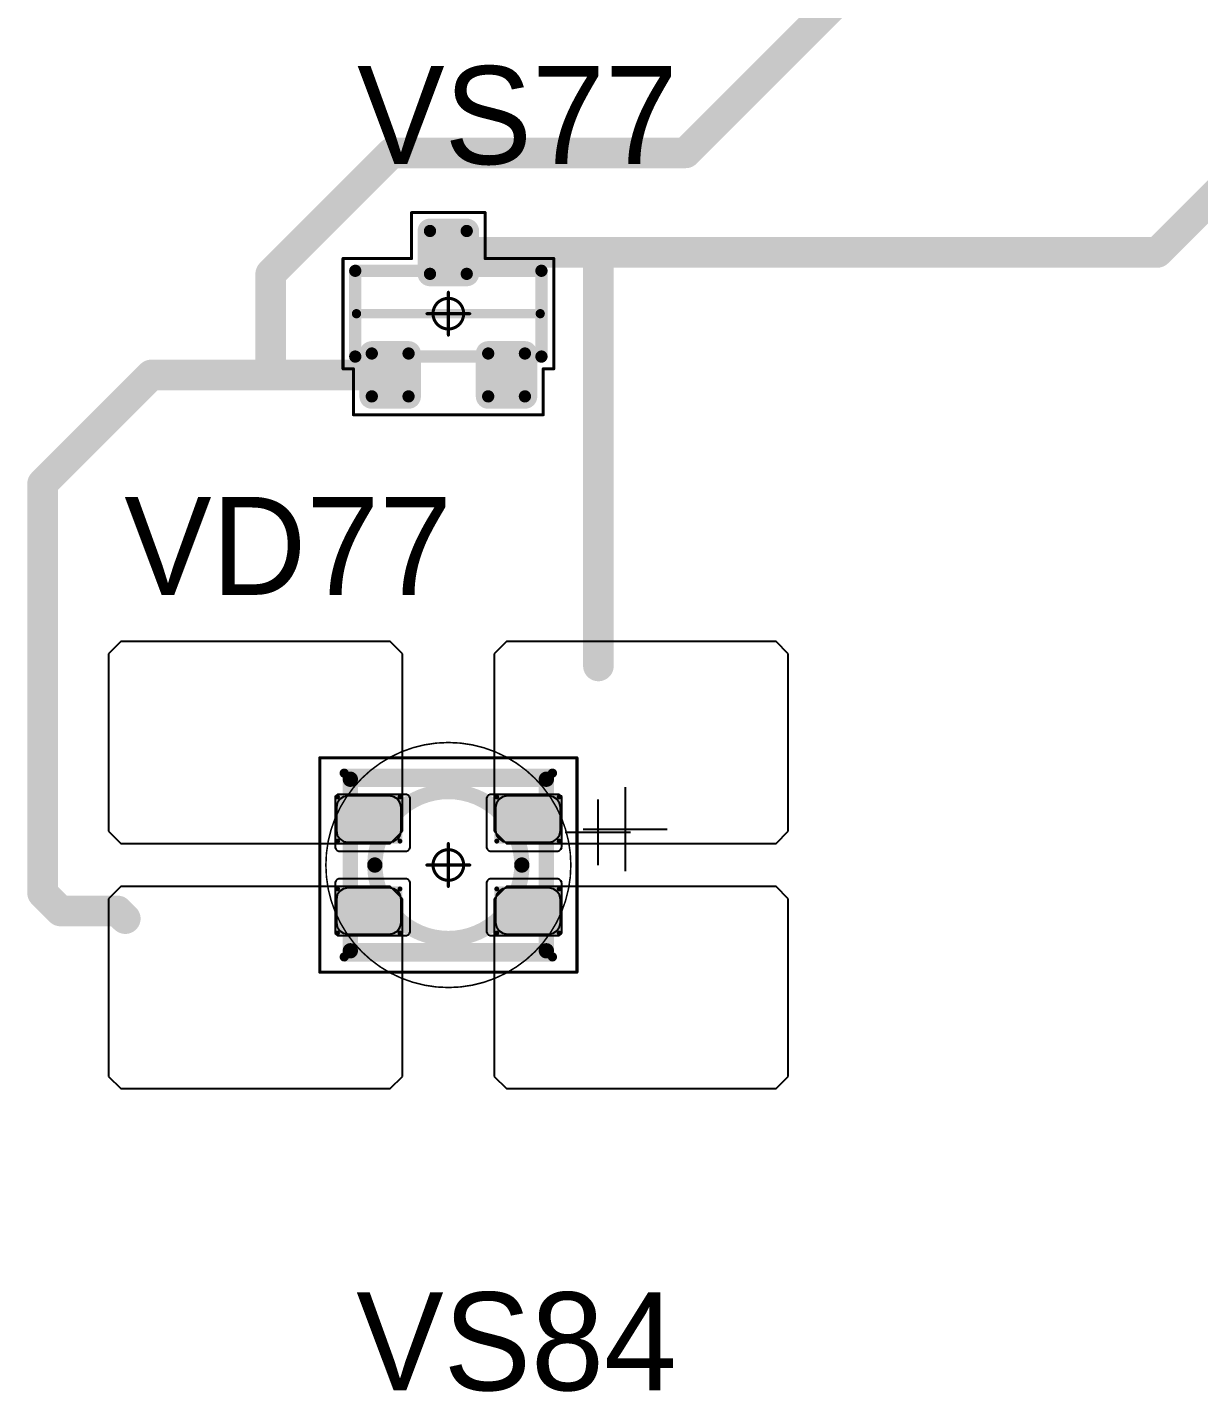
# Model space of a CAD drawing. Header units: millimetres. Extents: x 0 to 400, y 0 to 514.
# Drawn here: x 273.13 to 292.25, y 323.9 to 346.17 of the extents above; entities that cross this region are included whole.
import ezdxf

# ---------------------------------------------------------------- set-up
doc = ezdxf.new("R2010")
doc.units = ezdxf.units.MM
for name, color, linetype in [('Mechanical13', 56, 'Continuous'), ('Mechanical15', 56, 'Continuous'), ('Mechanical2', 216, 'Continuous'), ('TopLayer', 1, 'Continuous'), ('TopOverlay', 2, 'Continuous'), ('TopPaste', 8, 'Continuous'), ('TopSolder', 216, 'Continuous')]:
    doc.layers.add(name, color=color, linetype=linetype)

# ---------------------------------------------------------------- blocks, each defined once
blk = doc.blocks.new('SOT23_105')
at = {"layer": 'Mechanical13', "const_width": 0.2}
for points in [[(-0.7, 1.52), (0.7, 1.52)], [(-0.7, 1.52), (-0.7, -1.52)], [(0.7, 1.52), (0.7, -1.52)], [(-0.7, -1.52), (0.7, -1.52)]]:
    blk.add_lwpolyline(points, dxfattribs=at)
at = {"layer": 'Mechanical13', "const_width": 0.1}
for points in [[(-0.75, 1.52, 1), (-0.65, 1.52, 1)], [(-0.75, 1.52, 1), (-0.65, 1.52, 1)], [(0.65, 1.52, 1), (0.75, 1.52, 1)], [(0.65, 1.52, 1), (0.75, 1.52, 1)], [(-0.75, -1.52, 1), (-0.65, -1.52, 1)], [(-0.75, -1.52, 1), (-0.65, -1.52, 1)], [(0.65, -1.52, 1), (0.75, -1.52, 1)], [(0.65, -1.52, 1), (0.75, -1.52, 1)]]:
    blk.add_lwpolyline(points, format="xyb", close=True, dxfattribs=at)
at = {"layer": 'Mechanical15', "const_width": 0.05}
for points in [[(-1.65, 1.55), (-1.65, -1.55)], [(-1.65, 1.55), (-0.9, 1.55)], [(-0.9, 1.72), (-0.9, 1.55)], [(-0.9, 1.72), (0.9, 1.72)], [(0.9, 1.72), (0.9, 0.6)], [(0.9, 0.6), (1.65, 0.6)], [(1.65, 0.6), (1.65, -0.6)], [(0, 0.35), (0, -0.35)], [(-0.35, 0), (0.35, 0)], [(0.9, -0.6), (1.65, -0.6)], [(0.9, -0.6), (0.9, -1.72)], [(-1.65, -1.55), (-0.9, -1.55)], [(-0.9, -1.55), (-0.9, -1.72)], [(-0.9, -1.72), (0.9, -1.72)]]:
    blk.add_lwpolyline(points, dxfattribs=at)
at = {"layer": 'Mechanical15'}
for points, const_width in [([(-1.662, 1.55, 1), (-1.637, 1.55, 1)], 0.025), ([(-1.662, 1.55, 1), (-1.637, 1.55, 1)], 0.025), ([(-0.913, 1.72, 1), (-0.888, 1.72, 1)], 0.025), ([(-0.913, 1.72, 1), (-0.888, 1.72, 1)], 0.025), ([(-0.913, 1.55, 1), (-0.888, 1.55, 1)], 0.025), ([(-0.913, 1.55, 1), (-0.888, 1.55, 1)], 0.025), ([(0.888, 1.72, 1), (0.913, 1.72, 1)], 0.025), ([(0.888, 1.72, 1), (0.913, 1.72, 1)], 0.025), ([(0.888, 0.6, 1), (0.913, 0.6, 1)], 0.025), ([(0.888, 0.6, 1), (0.913, 0.6, 1)], 0.025), ([(1.637, 0.6, 1), (1.662, 0.6, 1)], 0.025), ([(1.637, 0.6, 1), (1.662, 0.6, 1)], 0.025), ([(0.25, 0, 1), (-0.25, 0, 1)], 0.05), ([(-0.012, 0.35, 1), (0.012, 0.35, 1)], 0.025), ([(-0.362, 0, 1), (-0.337, 0, 1)], 0.025), ([(-0.262, 0, 1), (-0.238, 0, 1)], 0.025), ([(0.238, 0, 1), (0.262, 0, 1)], 0.025), ([(0.337, 0, 1), (0.362, 0, 1)], 0.025), ([(-0.012, -0.35, 1), (0.012, -0.35, 1)], 0.025), ([(0.888, -0.6, 1), (0.913, -0.6, 1)], 0.025), ([(0.888, -0.6, 1), (0.913, -0.6, 1)], 0.025), ([(1.637, -0.6, 1), (1.662, -0.6, 1)], 0.025), ([(1.637, -0.6, 1), (1.662, -0.6, 1)], 0.025), ([(-1.662, -1.55, 1), (-1.637, -1.55, 1)], 0.025), ([(-1.662, -1.55, 1), (-1.637, -1.55, 1)], 0.025), ([(-0.913, -1.55, 1), (-0.888, -1.55, 1)], 0.025), ([(-0.913, -1.55, 1), (-0.888, -1.55, 1)], 0.025), ([(-0.913, -1.72, 1), (-0.888, -1.72, 1)], 0.025), ([(-0.913, -1.72, 1), (-0.888, -1.72, 1)], 0.025), ([(0.888, -1.72, 1), (0.913, -1.72, 1)], 0.025), ([(0.888, -1.72, 1), (0.913, -1.72, 1)], 0.025)]:
    blk.add_lwpolyline(points, format="xyb", close=True, dxfattribs=dict(at, const_width=const_width))
at = {"layer": 'TopLayer', "const_width": 0.1}
for points in [[(-1.4, 1.25, 1), (-1.3, 1.25, 1)], [(-0.7, 1.25, 1), (-0.6, 1.25, 1)], [(-1.4, 0.65, 1), (-1.3, 0.65, 1)], [(-0.7, 0.65, 1), (-0.6, 0.65, 1)], [(0.6, 0.3, 1), (0.7, 0.3, 1)], [(1.3, 0.3, 1), (1.4, 0.3, 1)], [(0.6, -0.3, 1), (0.7, -0.3, 1)], [(1.3, -0.3, 1), (1.4, -0.3, 1)], [(-1.4, -0.65, 1), (-1.3, -0.65, 1)], [(-0.7, -0.65, 1), (-0.6, -0.65, 1)], [(-1.4, -1.25, 1), (-1.3, -1.25, 1)], [(-0.7, -1.25, 1), (-0.6, -1.25, 1)]]:
    blk.add_lwpolyline(points, format="xyb", close=True, dxfattribs=at)
at = {"layer": 'TopLayer'}
for points in [[(-1.35, 1.35), (-1.35, 0.55), (-0.65, 1.35), (-0.65, 0.55)], [(-1.45, 1.25), (-1.45, 0.65), (-0.55, 1.25), (-0.55, 0.65)], [(0.55, 0.3), (0.55, -0.3), (1.45, 0.3), (1.45, -0.3)], [(0.65, 0.4), (0.65, -0.4), (1.35, 0.4), (1.35, -0.4)], [(-1.45, -0.65), (-1.45, -1.25), (-0.55, -0.65), (-0.55, -1.25)], [(-1.35, -0.55), (-1.35, -1.35), (-0.65, -0.55), (-0.65, -1.35)]]:
    blk.add_solid(points, dxfattribs=at)
at = {"layer": 'TopOverlay', "const_width": 0.15}
blk.add_lwpolyline([(0, 1.5), (0, -1.5)], dxfattribs=at)
at = {"layer": 'TopOverlay', "const_width": 0.075}
for points in [[(-0.038, 1.5, 1), (0.038, 1.5, 1)], [(-0.038, -1.5, 1), (0.038, -1.5, 1)]]:
    blk.add_lwpolyline(points, format="xyb", close=True, dxfattribs=at)
at = {"layer": 'TopPaste', "const_width": 0.075}
for points in [[(-1.387, 1.25, 1), (-1.313, 1.25, 1)], [(-0.687, 1.25, 1), (-0.613, 1.25, 1)], [(-1.387, 0.65, 1), (-1.313, 0.65, 1)], [(-0.687, 0.65, 1), (-0.613, 0.65, 1)], [(0.613, 0.3, 1), (0.687, 0.3, 1)], [(1.313, 0.3, 1), (1.387, 0.3, 1)], [(0.613, -0.3, 1), (0.687, -0.3, 1)], [(1.313, -0.3, 1), (1.387, -0.3, 1)], [(-1.387, -0.65, 1), (-1.313, -0.65, 1)], [(-0.687, -0.65, 1), (-0.613, -0.65, 1)], [(-1.387, -1.25, 1), (-1.313, -1.25, 1)], [(-0.687, -1.25, 1), (-0.613, -1.25, 1)]]:
    blk.add_lwpolyline(points, format="xyb", close=True, dxfattribs=at)
at = {"layer": 'TopPaste'}
for points in [[(-1.425, 1.25), (-1.425, 0.65), (-0.575, 1.25), (-0.575, 0.65)], [(-1.35, 1.325), (-1.35, 0.575), (-0.65, 1.325), (-0.65, 0.575)], [(0.575, 0.3), (0.575, -0.3), (1.425, 0.3), (1.425, -0.3)], [(0.65, 0.375), (0.65, -0.375), (1.35, 0.375), (1.35, -0.375)], [(-1.425, -0.65), (-1.425, -1.25), (-0.575, -0.65), (-0.575, -1.25)], [(-1.35, -0.575), (-1.35, -1.325), (-0.65, -0.575), (-0.65, -1.325)]]:
    blk.add_solid(points, dxfattribs=at)
at = {"layer": 'TopSolder', "const_width": 0.202}
for points in [[(-1.451, 1.25, 1), (-1.249, 1.25, 1)], [(-0.751, 1.25, 1), (-0.549, 1.25, 1)], [(-1.451, 0.65, 1), (-1.249, 0.65, 1)], [(-0.751, 0.65, 1), (-0.549, 0.65, 1)], [(0.549, 0.3, 1), (0.751, 0.3, 1)], [(1.249, 0.3, 1), (1.451, 0.3, 1)], [(0.549, -0.3, 1), (0.751, -0.3, 1)], [(1.249, -0.3, 1), (1.451, -0.3, 1)], [(-1.451, -0.65, 1), (-1.249, -0.65, 1)], [(-0.751, -0.65, 1), (-0.549, -0.65, 1)], [(-1.451, -1.25, 1), (-1.249, -1.25, 1)], [(-0.751, -1.25, 1), (-0.549, -1.25, 1)]]:
    blk.add_lwpolyline(points, format="xyb", close=True, dxfattribs=at)
at = {"layer": 'TopSolder'}
for points in [[(-1.35, 1.452), (-1.35, 0.448), (-0.65, 1.452), (-0.65, 0.448)], [(-1.552, 1.25), (-1.552, 0.65), (-0.448, 1.25), (-0.448, 0.65)], [(0.65, 0.502), (0.65, -0.502), (1.35, 0.502), (1.35, -0.502)], [(0.448, 0.3), (0.448, -0.3), (1.552, 0.3), (1.552, -0.3)], [(-1.552, -0.65), (-1.552, -1.25), (-0.448, -0.65), (-0.448, -1.25)], [(-1.35, -0.448), (-1.35, -1.452), (-0.65, -0.448), (-0.65, -1.452)]]:
    blk.add_solid(points, dxfattribs=at)
blk = doc.blocks.new('E65F_278')
at = {"layer": 'Mechanical13'}
for p, q in [((2.441, 1.071), (2.441, 0)), ((1.905, 0.536), (2.976, 0.536))]:
    blk.add_line(p, q, dxfattribs=at)
at = {"layer": 'Mechanical13', "const_width": 0.25}
for points in [[(-1.6, -1.4), (-1.6, 1.4)], [(-1.6, 1.4), (1.6, 1.4)], [(1.6, -1.4), (1.6, 1.4)], [(-1.6, -1.4), (1.6, -1.4)]]:
    blk.add_lwpolyline(points, dxfattribs=at)
at = {"layer": 'Mechanical13'}
for points, const_width in [([(-1.663, 1.4, 1), (-1.538, 1.4, 1)], 0.125), ([(-1.663, 1.4, 1), (-1.538, 1.4, 1)], 0.125), ([(1.537, 1.4, 1), (1.662, 1.4, 1)], 0.125), ([(1.537, 1.4, 1), (1.662, 1.4, 1)], 0.125), ([(1.2, 0, 1), (-1.2, 0, 1)], 0.25), ([(-1.263, 0, 1), (-1.138, 0, 1)], 0.125), ([(1.137, 0, 1), (1.262, 0, 1)], 0.125), ([(-1.663, -1.4, 1), (-1.538, -1.4, 1)], 0.125), ([(-1.663, -1.4, 1), (-1.538, -1.4, 1)], 0.125), ([(1.537, -1.4, 1), (1.662, -1.4, 1)], 0.125), ([(1.537, -1.4, 1), (1.662, -1.4, 1)], 0.125)]:
    blk.add_lwpolyline(points, format="xyb", close=True, dxfattribs=dict(at, const_width=const_width))
at = {"layer": 'Mechanical15', "const_width": 0.05}
for points in [[(-2.1, 1.75), (2.1, 1.75)], [(-2.1, -1.75), (-2.1, 1.75)], [(2.1, -1.75), (2.1, 1.75)], [(0, -0.35), (0, 0.35)], [(0, -0.35), (0, 0.35)], [(-0.35, 0), (0.35, 0)], [(-0.35, 0), (0.35, 0)], [(-2.1, -1.75), (2.1, -1.75)]]:
    blk.add_lwpolyline(points, dxfattribs=at)
at = {"layer": 'Mechanical15'}
for points, const_width in [([(-2.113, 1.75, 1), (-2.088, 1.75, 1)], 0.025), ([(-2.113, 1.75, 1), (-2.088, 1.75, 1)], 0.025), ([(2.087, 1.75, 1), (2.112, 1.75, 1)], 0.025), ([(2.087, 1.75, 1), (2.112, 1.75, 1)], 0.025), ([(0.25, 0, 1), (-0.25, 0, 1)], 0.05), ([(0.25, 0, 1), (-0.25, 0, 1)], 0.05), ([(-0.013, 0.35, 1), (0.012, 0.35, 1)], 0.025), ([(-0.013, 0.35, 1), (0.012, 0.35, 1)], 0.025), ([(-0.363, 0, 1), (-0.338, 0, 1)], 0.025), ([(-0.363, 0, 1), (-0.338, 0, 1)], 0.025), ([(-0.263, 0, 1), (-0.238, 0, 1)], 0.025), ([(-0.263, 0, 1), (-0.238, 0, 1)], 0.025), ([(0.237, 0, 1), (0.262, 0, 1)], 0.025), ([(0.237, 0, 1), (0.262, 0, 1)], 0.025), ([(0.337, 0, 1), (0.362, 0, 1)], 0.025), ([(0.337, 0, 1), (0.362, 0, 1)], 0.025), ([(-0.013, -0.35, 1), (0.012, -0.35, 1)], 0.025), ([(-0.013, -0.35, 1), (0.012, -0.35, 1)], 0.025), ([(-2.113, -1.75, 1), (-2.088, -1.75, 1)], 0.025), ([(-2.113, -1.75, 1), (-2.088, -1.75, 1)], 0.025), ([(2.087, -1.75, 1), (2.112, -1.75, 1)], 0.025), ([(2.087, -1.75, 1), (2.112, -1.75, 1)], 0.025)]:
    blk.add_lwpolyline(points, format="xyb", close=True, dxfattribs=dict(at, const_width=const_width))
at = {"layer": 'TopLayer'}
for p, q in [((-5.35, 3.65), (-5.55, 3.45)), ((-0.95, 3.65), (-5.35, 3.65)), ((-5.35, 3.65), (-5.35, 3.65)), ((-0.75, 3.45), (-0.95, 3.65)), ((0.95, 3.65), (0.75, 3.45)), ((5.35, 3.65), (0.95, 3.65)), ((0.95, 3.65), (0.95, 3.65)), ((5.55, 3.45), (5.35, 3.65)), ((-5.55, 3.45), (-5.55, 3.45)), ((-5.55, 3.45), (-5.55, 0.55)), ((-0.75, 0.55), (-0.75, 3.45)), ((0.75, 3.45), (0.75, 3.45)), ((0.75, 3.45), (0.75, 0.55)), ((5.55, 0.55), (5.55, 3.45)), ((-5.55, 0.55), (-5.35, 0.35)), ((-0.95, 0.35), (-0.75, 0.55)), ((0.75, 0.55), (0.95, 0.35)), ((5.35, 0.35), (5.55, 0.55)), ((-5.35, 0.35), (-0.95, 0.35)), ((0.95, 0.35), (5.35, 0.35)), ((-5.35, -0.35), (-5.55, -0.55)), ((-0.95, -0.35), (-5.35, -0.35)), ((-5.35, -0.35), (-5.35, -0.35)), ((-0.75, -0.55), (-0.95, -0.35)), ((0.95, -0.35), (0.75, -0.55)), ((5.35, -0.35), (0.95, -0.35)), ((0.95, -0.35), (0.95, -0.35)), ((5.55, -0.55), (5.35, -0.35)), ((-5.55, -0.55), (-5.55, -0.55)), ((-5.55, -0.55), (-5.55, -3.45)), ((-0.75, -3.45), (-0.75, -0.55)), ((0.75, -0.55), (0.75, -0.55)), ((0.75, -0.55), (0.75, -3.45)), ((5.55, -3.45), (5.55, -0.55)), ((-5.55, -3.45), (-5.35, -3.65)), ((-0.95, -3.65), (-0.75, -3.45)), ((0.75, -3.45), (0.95, -3.65)), ((5.35, -3.65), (5.55, -3.45)), ((-5.35, -3.65), (-0.95, -3.65)), ((0.95, -3.65), (5.35, -3.65))]:
    blk.add_line(p, q, dxfattribs=at)
at = {"layer": 'TopLayer', "const_width": 0.04}
for points in [[(-1.83, 1.11, 1), (-1.79, 1.11, 1)], [(-0.81, 1.11, 1), (-0.77, 1.11, 1)], [(0.77, 1.11, 1), (0.81, 1.11, 1)], [(1.79, 1.11, 1), (1.83, 1.11, 1)], [(-1.83, 0.39, 1), (-1.79, 0.39, 1)], [(-0.81, 0.39, 1), (-0.77, 0.39, 1)], [(0.77, 0.39, 1), (0.81, 0.39, 1)], [(1.79, 0.39, 1), (1.83, 0.39, 1)], [(-1.83, -0.39, 1), (-1.79, -0.39, 1)], [(-0.81, -0.39, 1), (-0.77, -0.39, 1)], [(0.77, -0.39, 1), (0.81, -0.39, 1)], [(1.79, -0.39, 1), (1.83, -0.39, 1)], [(-1.83, -1.11, 1), (-1.79, -1.11, 1)], [(-0.81, -1.11, 1), (-0.77, -1.11, 1)], [(0.77, -1.11, 1), (0.81, -1.11, 1)], [(1.79, -1.11, 1), (1.83, -1.11, 1)]]:
    blk.add_lwpolyline(points, format="xyb", close=True, dxfattribs=at)
at = {"layer": 'TopLayer'}
for points in [[(-1.81, 1.15), (-1.81, 0.35), (-0.79, 1.15), (-0.79, 0.35)], [(0.79, 1.15), (0.79, 0.35), (1.81, 1.15), (1.81, 0.35)], [(-1.85, 1.11), (-1.85, 0.39), (-0.75, 1.11), (-0.75, 0.39)], [(0.75, 1.11), (0.75, 0.39), (1.85, 1.11), (1.85, 0.39)], [(-1.85, -0.39), (-1.85, -1.11), (-0.75, -0.39), (-0.75, -1.11)], [(-1.81, -0.35), (-1.81, -1.15), (-0.79, -0.35), (-0.79, -1.15)], [(0.75, -0.39), (0.75, -1.11), (1.85, -0.39), (1.85, -1.11)], [(0.79, -0.35), (0.79, -1.15), (1.81, -0.35), (1.81, -1.15)]]:
    blk.add_solid(points, dxfattribs=at)
at = {"layer": 'TopOverlay'}
for p, q in [((2.886, 1.271), (2.886, -0.1)), ((2.2, 0.586), (3.571, 0.586))]:
    blk.add_line(p, q, dxfattribs=at)
at = {"layer": 'TopOverlay', "const_width": 0.15}
for points in [[(-1.7, 1.5), (1.7, 1.5)], [(-1.7, -1.5), (1.7, -1.5)]]:
    blk.add_lwpolyline(points, dxfattribs=at)
at = {"layer": 'TopOverlay', "const_width": 0.075}
for points in [[(-1.738, 1.5, 1), (-1.663, 1.5, 1)], [(1.662, 1.5, 1), (1.737, 1.5, 1)], [(-1.738, -1.5, 1), (-1.663, -1.5, 1)], [(1.662, -1.5, 1), (1.737, -1.5, 1)]]:
    blk.add_lwpolyline(points, format="xyb", close=True, dxfattribs=at)
at = {"layer": 'TopPaste'}
for p, q in [((-1.711, 1.114), (-1.773, 1.073)), ((-1.638, 1.129), (-1.711, 1.114)), ((-0.963, 1.129), (-1.638, 1.129)), ((-0.889, 1.114), (-0.963, 1.129)), ((-0.827, 1.073), (-0.889, 1.114)), ((0.889, 1.114), (0.827, 1.073)), ((0.962, 1.129), (0.889, 1.114)), ((1.637, 1.129), (0.962, 1.129)), ((1.711, 1.114), (1.637, 1.129)), ((1.773, 1.073), (1.711, 1.114)), ((-1.814, 1.011), (-1.829, 0.938)), ((-1.829, 0.938), (-1.829, 0.563)), ((-1.773, 1.073), (-1.814, 1.011)), ((-0.786, 1.011), (-0.827, 1.073)), ((-0.771, 0.938), (-0.786, 1.011)), ((-0.771, 0.563), (-0.771, 0.938)), ((0.786, 1.011), (0.771, 0.938)), ((0.771, 0.938), (0.771, 0.563)), ((0.827, 1.073), (0.786, 1.011)), ((1.814, 1.011), (1.773, 1.073)), ((1.829, 0.938), (1.814, 1.011)), ((1.829, 0.563), (1.829, 0.938)), ((-1.829, 0.563), (-1.814, 0.489)), ((-1.814, 0.489), (-1.773, 0.427)), ((-0.827, 0.427), (-0.786, 0.489)), ((-0.786, 0.489), (-0.771, 0.563)), ((0.771, 0.563), (0.786, 0.489)), ((0.786, 0.489), (0.827, 0.427)), ((1.773, 0.427), (1.814, 0.489)), ((1.814, 0.489), (1.829, 0.563)), ((-1.773, 0.427), (-1.711, 0.386)), ((-1.711, 0.386), (-1.638, 0.371)), ((-1.638, 0.371), (-0.963, 0.371)), ((-0.963, 0.371), (-0.889, 0.386)), ((-0.889, 0.386), (-0.827, 0.427)), ((0.827, 0.427), (0.889, 0.386)), ((0.889, 0.386), (0.962, 0.371)), ((0.962, 0.371), (1.637, 0.371)), ((1.637, 0.371), (1.711, 0.386)), ((1.711, 0.386), (1.773, 0.427)), ((-1.773, -0.427), (-1.814, -0.489)), ((-1.711, -0.386), (-1.773, -0.427)), ((-1.638, -0.371), (-1.711, -0.386)), ((-0.963, -0.371), (-1.638, -0.371)), ((-0.889, -0.386), (-0.963, -0.371)), ((-0.827, -0.427), (-0.889, -0.386)), ((-0.786, -0.489), (-0.827, -0.427)), ((0.827, -0.427), (0.786, -0.489)), ((0.889, -0.386), (0.827, -0.427)), ((0.962, -0.371), (0.889, -0.386)), ((1.637, -0.371), (0.962, -0.371)), ((1.711, -0.386), (1.637, -0.371)), ((1.773, -0.427), (1.711, -0.386)), ((1.814, -0.489), (1.773, -0.427)), ((-1.814, -0.489), (-1.829, -0.563)), ((-1.829, -0.563), (-1.829, -0.938)), ((-0.771, -0.563), (-0.786, -0.489)), ((-0.771, -0.938), (-0.771, -0.563)), ((0.786, -0.489), (0.771, -0.563)), ((0.771, -0.563), (0.771, -0.938)), ((1.829, -0.563), (1.814, -0.489)), ((1.829, -0.938), (1.829, -0.563)), ((-1.829, -0.938), (-1.814, -1.011)), ((-1.814, -1.011), (-1.773, -1.073)), ((-1.773, -1.073), (-1.711, -1.114)), ((-0.889, -1.114), (-0.827, -1.073)), ((-0.827, -1.073), (-0.786, -1.011)), ((-0.786, -1.011), (-0.771, -0.938)), ((0.771, -0.938), (0.786, -1.011)), ((0.786, -1.011), (0.827, -1.073)), ((0.827, -1.073), (0.889, -1.114)), ((1.711, -1.114), (1.773, -1.073)), ((1.773, -1.073), (1.814, -1.011)), ((1.814, -1.011), (1.829, -0.938)), ((-1.711, -1.114), (-1.638, -1.129)), ((-1.638, -1.129), (-0.963, -1.129)), ((-0.963, -1.129), (-0.889, -1.114)), ((0.889, -1.114), (0.962, -1.129)), ((0.962, -1.129), (1.637, -1.129)), ((1.637, -1.129), (1.711, -1.114))]:
    blk.add_line(p, q, dxfattribs=at)
at = {"layer": 'TopSolder'}
for p, q in [((-1.842, 1.129), (-1.85, 1.111)), ((-1.828, 1.143), (-1.842, 1.129)), ((-1.81, 1.151), (-1.828, 1.143)), ((-1.8, 1.151), (-1.81, 1.151)), ((-0.7, 1.151), (-1.8, 1.151)), ((-0.685, 1.151), (-0.7, 1.151)), ((-0.7, 1.151), (-0.7, 1.151)), ((-0.658, 1.139), (-0.685, 1.151)), ((-0.636, 1.118), (-0.658, 1.139)), ((-0.625, 1.09), (-0.636, 1.118)), ((0.636, 1.118), (0.625, 1.09)), ((0.657, 1.139), (0.636, 1.118)), ((0.685, 1.151), (0.657, 1.139)), ((0.7, 1.151), (0.685, 1.151)), ((1.8, 1.151), (0.7, 1.151)), ((1.81, 1.151), (1.8, 1.151)), ((1.8, 1.151), (1.8, 1.151)), ((1.828, 1.143), (1.81, 1.151)), ((1.842, 1.129), (1.828, 1.143)), ((1.85, 1.111), (1.842, 1.129)), ((-1.85, 1.111), (-1.85, 1.101)), ((-1.85, 1.101), (-1.85, 1.101)), ((-1.85, 1.101), (-1.85, 0.301)), ((-0.625, 1.076), (-0.625, 1.09)), ((-0.625, 0.301), (-0.625, 1.076)), ((0.625, 1.09), (0.625, 1.076)), ((0.625, 1.076), (0.625, 1.076)), ((0.625, 1.076), (0.625, 0.301)), ((1.85, 1.101), (1.85, 1.111)), ((1.85, 0.301), (1.85, 1.101)), ((-1.85, 0.301), (-1.85, 0.286)), ((-1.85, 0.286), (-1.839, 0.258)), ((-1.839, 0.258), (-1.818, 0.237)), ((-1.818, 0.237), (-1.79, 0.226)), ((-1.79, 0.226), (-1.775, 0.226)), ((-1.775, 0.226), (-1.775, 0.226)), ((-1.775, 0.226), (-0.7, 0.226)), ((-0.7, 0.226), (-0.685, 0.226)), ((-0.685, 0.226), (-0.658, 0.237)), ((-0.658, 0.237), (-0.636, 0.258)), ((-0.636, 0.258), (-0.625, 0.286)), ((-0.625, 0.286), (-0.625, 0.301)), ((-0.625, 0.301), (-0.625, 0.301)), ((0.625, 0.301), (0.625, 0.286)), ((0.625, 0.286), (0.636, 0.258)), ((0.636, 0.258), (0.657, 0.237)), ((0.657, 0.237), (0.685, 0.226)), ((0.685, 0.226), (0.7, 0.226)), ((0.7, 0.226), (0.7, 0.226)), ((0.7, 0.226), (1.775, 0.226)), ((1.775, 0.226), (1.79, 0.226)), ((1.79, 0.226), (1.817, 0.237)), ((1.817, 0.237), (1.839, 0.258)), ((1.839, 0.258), (1.85, 0.286)), ((1.85, 0.286), (1.85, 0.301)), ((1.85, 0.301), (1.85, 0.301)), ((-1.839, -0.257), (-1.85, -0.285)), ((-1.85, -0.285), (-1.85, -0.299)), ((-1.85, -0.299), (-1.85, -0.299)), ((-1.85, -0.299), (-1.85, -1.099)), ((-1.818, -0.236), (-1.839, -0.257)), ((-1.79, -0.224), (-1.818, -0.236)), ((-1.775, -0.224), (-1.79, -0.224)), ((-0.7, -0.224), (-1.775, -0.224)), ((-0.685, -0.224), (-0.7, -0.224)), ((-0.7, -0.224), (-0.7, -0.224)), ((-0.658, -0.236), (-0.685, -0.224)), ((-0.636, -0.257), (-0.658, -0.236)), ((-0.625, -0.285), (-0.636, -0.257)), ((-0.625, -0.299), (-0.625, -0.285)), ((-0.625, -1.074), (-0.625, -0.299)), ((0.636, -0.257), (0.625, -0.285)), ((0.625, -0.285), (0.625, -0.299)), ((0.625, -0.299), (0.625, -0.299)), ((0.625, -0.299), (0.625, -1.074)), ((0.657, -0.236), (0.636, -0.257)), ((0.685, -0.224), (0.657, -0.236)), ((0.7, -0.224), (0.685, -0.224)), ((1.775, -0.224), (0.7, -0.224)), ((1.79, -0.224), (1.775, -0.224)), ((1.775, -0.224), (1.775, -0.224)), ((1.817, -0.236), (1.79, -0.224)), ((1.839, -0.257), (1.817, -0.236)), ((1.85, -0.285), (1.839, -0.257)), ((1.85, -0.299), (1.85, -0.285)), ((1.85, -1.099), (1.85, -0.299)), ((-1.85, -1.099), (-1.85, -1.109)), ((-1.85, -1.109), (-1.842, -1.128)), ((-0.636, -1.117), (-0.625, -1.089)), ((-0.625, -1.089), (-0.625, -1.074)), ((-0.625, -1.074), (-0.625, -1.074)), ((0.625, -1.074), (0.625, -1.089)), ((0.625, -1.089), (0.636, -1.117)), ((1.842, -1.128), (1.85, -1.109)), ((1.85, -1.109), (1.85, -1.099)), ((1.85, -1.099), (1.85, -1.099)), ((-1.842, -1.128), (-1.828, -1.142)), ((-1.828, -1.142), (-1.81, -1.149)), ((-1.81, -1.149), (-1.8, -1.149)), ((-1.8, -1.149), (-0.7, -1.149)), ((-1.8, -1.149), (-1.8, -1.149)), ((-0.7, -1.149), (-0.685, -1.149)), ((-0.685, -1.149), (-0.658, -1.138)), ((-0.658, -1.138), (-0.636, -1.117)), ((0.636, -1.117), (0.657, -1.138)), ((0.657, -1.138), (0.685, -1.149)), ((0.685, -1.149), (0.7, -1.149)), ((0.7, -1.149), (1.8, -1.149)), ((0.7, -1.149), (0.7, -1.149)), ((1.8, -1.149), (1.81, -1.149)), ((1.81, -1.149), (1.828, -1.142)), ((1.828, -1.142), (1.842, -1.128))]:
    blk.add_line(p, q, dxfattribs=at)

msp = doc.modelspace()

# ---------------------------------------------------------------- linework, layer by layer
at = {"layer": 'Mechanical2'}
for points, const_width in [([(282, 332.5, 1), (278, 332.5, 1)], 0.0254), ([(280, 334.5, 1), (280, 334.5, 1)], 0.0005), ([(277.994, 332.5, 1), (278.006, 332.5, 1)], 0.0127), ([(278, 332.5, 1), (278, 332.5, 1)], 0.0005), ([(281.994, 332.5, 1), (282.006, 332.5, 1)], 0.0127), ([(282, 332.5, 1), (282, 332.5, 1)], 0.0005), ([(280, 330.5, 1), (280, 330.5, 1)], 0.0005)]:
    msp.add_lwpolyline(points, format="xyb", close=True, dxfattribs=dict(at, const_width=const_width))
at = {"layer": 'Mechanical2', "const_width": 0.001}
for points in [[(280, 330.5), (280, 334.5)], [(278, 332.5), (282, 332.5)]]:
    msp.add_lwpolyline(points, dxfattribs=at)
at = {"layer": 'TopLayer', "const_width": 0.5}
for points in [[(283.875, 344.125), (286.475, 346.725)], [(291.575, 342.5), (294.7, 345.625)], [(277.1, 342.15), (279.075, 344.125)], [(279.075, 344.125), (283.875, 344.125)], [(280, 342.5), (291.575, 342.5)], [(282.45, 335.75), (282.45, 342.425)], [(277.1, 340.5), (277.1, 342.15)], [(273.375, 338.725), (275.15, 340.5)], [(275.15, 340.5), (279.05, 340.5)], [(273.375, 332.043), (273.375, 338.725)], [(273.375, 332.043), (273.668, 331.75)], [(273.668, 331.75), (274.6, 331.75)], [(274.6, 331.75), (274.725, 331.625)]]:
    msp.add_lwpolyline(points, dxfattribs=at)
at = {"layer": 'TopLayer', "const_width": 0.25}
for points in [[(278.95, 344.125, 1), (279.2, 344.125, 1)], [(278.95, 344.125, 1), (279.2, 344.125, 1)], [(283.75, 344.125, 1), (284, 344.125, 1)], [(283.75, 344.125, 1), (284, 344.125, 1)], [(279.875, 342.5, 1), (280.125, 342.5, 1)], [(282.325, 342.425, 1), (282.575, 342.425, 1)], [(291.45, 342.5, 1), (291.7, 342.5, 1)], [(291.45, 342.5, 1), (291.7, 342.5, 1)], [(276.975, 342.15, 1), (277.225, 342.15, 1)], [(276.975, 342.15, 1), (277.225, 342.15, 1)], [(275.025, 340.5, 1), (275.275, 340.5, 1)], [(275.025, 340.5, 1), (275.275, 340.5, 1)], [(276.975, 340.5, 1), (277.225, 340.5, 1)], [(278.925, 340.5, 1), (279.175, 340.5, 1)], [(273.25, 338.725, 1), (273.5, 338.725, 1)], [(273.25, 338.725, 1), (273.5, 338.725, 1)], [(282.325, 335.75, 1), (282.575, 335.75, 1)], [(273.25, 332.043, 1), (273.5, 332.043, 1)], [(273.25, 332.043, 1), (273.5, 332.043, 1)], [(273.543, 331.75, 1), (273.793, 331.75, 1)], [(273.543, 331.75, 1), (273.793, 331.75, 1)], [(274.475, 331.75, 1), (274.725, 331.75, 1)], [(274.475, 331.75, 1), (274.725, 331.75, 1)], [(274.6, 331.625, 1), (274.85, 331.625, 1)]]:
    msp.add_lwpolyline(points, format="xyb", close=True, dxfattribs=at)

# ---------------------------------------------------------------- block references
for name, p, rotation in [('SOT23_105', (280, 341.5), 90), ('E65F_278', (280, 332.5), 360)]:
    msp.add_blockref(name, p, dxfattribs=dict(rotation=rotation))

# ---------------------------------------------------------------- texts
at = {"layer": 'TopOverlay'}
for s, p in [('VS77', (278.511, 343.941)), ('VD77', (274.708, 336.91)), ('VS84', (278.496, 323.925))]:
    msp.add_text(s, height=1.6, dxfattribs=at).set_placement(p)

doc.saveas('drawing.dxf')
